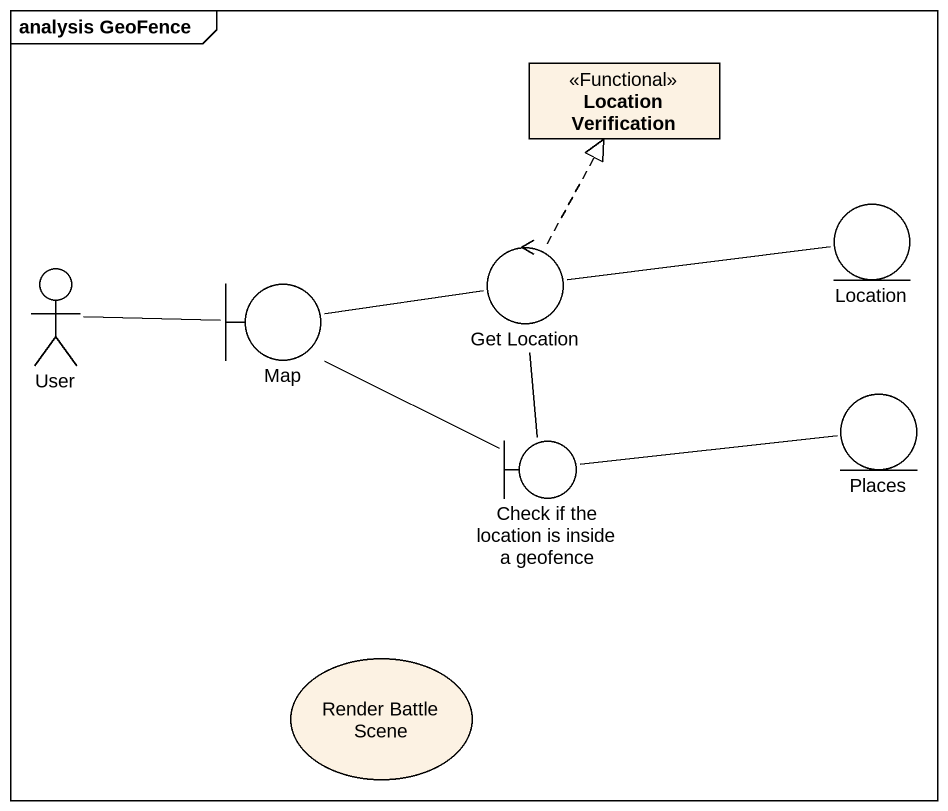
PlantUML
@startuml
mainframe analysis GeoFence
allowmixing
hide circle
hide empty members
class "Location Verification" as Location_Verification <<Functional>>
actor User
control "Get Location" as Get_Location
entity Location
boundary "Map" as Map_
entity Places
boundary "Check if the location is inside a geofence" as Check_if_the_location_is
usecase "Render Battle Scene" as Render_Battle_Scene
User -right- Map_
Get_Location .up.|> Location_Verification
Get_Location -right- Location
Get_Location -- Check_if_the_location_is
Map_ -right- Get_Location
Map_ -- Check_if_the_location_is
Check_if_the_location_is -right- Places
@enduml
